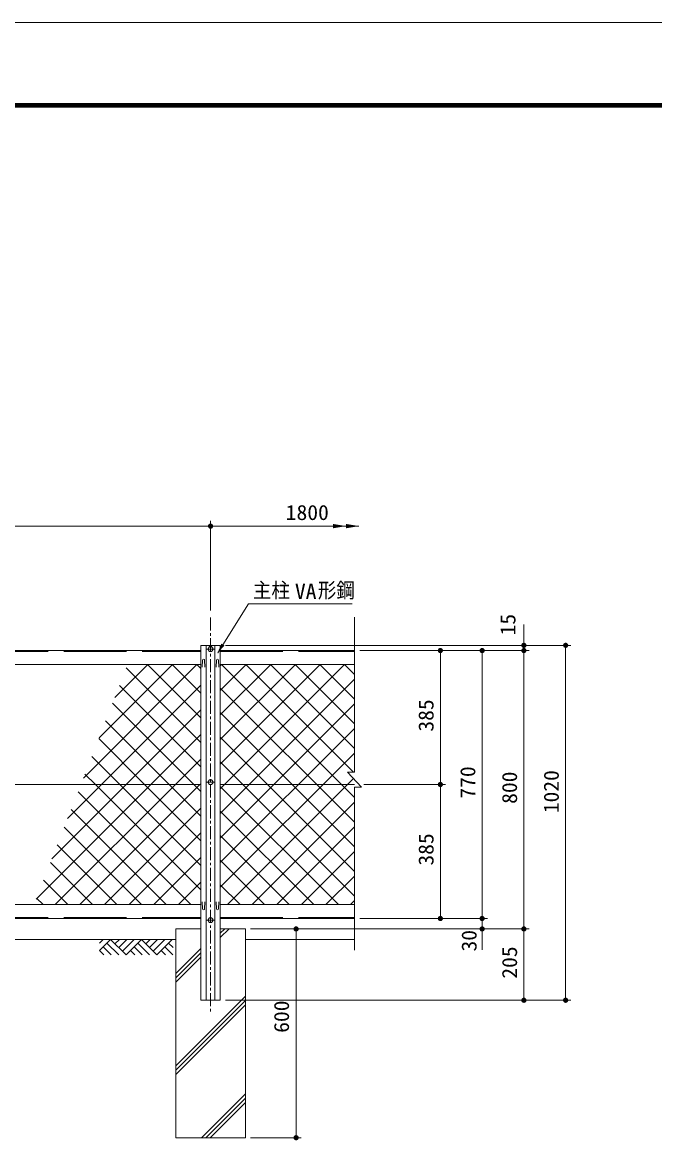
# Model space of a CAD drawing. Units: millimetres, scale not verified. Extents: x -4455 to 4455, y -3150 to 3150.
# Drawn here: x -2058 to -240, y -66 to 3150 of the extents above; entities that cross this region are included whole.
import ezdxf
from ezdxf.enums import TextEntityAlignment as Align

# ---------------------------------------------------------------- set-up
doc = ezdxf.new("R2010")
doc.units = ezdxf.units.MM
doc.header["$LTSCALE"] = 30
doc.linetypes.add('DASHED', pattern=[7.5, 6, -1.5])
doc.linetypes.add('USER1', pattern=[2, 1.25, -0.25, 0.25, -0.25])
for name, color, linetype, lineweight in [('0-1_SUNPOU', 1, 'Continuous', 18), ('0-3_6文字', 7, 'Continuous', 9), ('0-4_4基礎', 4, 'Continuous', 18), ('0-5_0', 1, 'Continuous', 18), ('0-6_5寸法', 1, 'Continuous', 18), ('0-7_1部材', 7, 'Continuous', 9), ('0-8_GL', 7, 'Continuous', 9), ('0-9_中心線', 1, 'USER1', 18), ('0-A_8部品', 7, 'Continuous', 18), ('0-B_2網', 4, 'Continuous', 18), ('0-E_D-TTL', 7, 'Continuous', 9)]:
    doc.layers.add(name, color=color, linetype=linetype, lineweight=lineweight)
doc.styles.add('ＭＳ ゴシック', font='')
doc.styles.get('ＭＳ ゴシック').set_extended_font_data('MS Gothic')

# ---------------------------------------------------------------- blocks, each defined once
blk = doc.blocks.new('M1')
at = {"layer": '0-1_SUNPOU'}
blk.add_line((-7.5, 0), (-57.86, 0), dxfattribs=at)
for points in [[(0, 0), (-7.5, 0), (-7.44, 0.94)], [(0, 0), (-7.44, -0.94), (-7.5, 0)], [(0, 0), (-7.44, 0.94), (-7.26, 1.87)], [(0, 0), (-7.26, -1.87), (-7.44, -0.94)], [(0, 0), (-7.26, 1.87), (-6.97, 2.76)], [(0, 0), (-6.97, -2.76), (-7.26, -1.87)], [(0, 0), (-6.97, 2.76), (-6.57, 3.61)], [(0, 0), (-6.57, -3.61), (-6.97, -2.76)], [(0, 0), (-6.57, 3.61), (-6.07, 4.41)], [(0, 0), (-6.07, -4.41), (-6.57, -3.61)], [(0, 0), (-6.07, 4.41), (-5.47, 5.13)], [(0, 0), (-5.47, -5.13), (-6.07, -4.41)], [(0, 0), (-5.47, 5.13), (-4.78, 5.78)], [(0, 0), (-4.78, -5.78), (-5.47, -5.13)], [(0, 0), (-4.78, 5.78), (-4.02, 6.33)], [(0, 0), (-4.02, -6.33), (-4.78, -5.78)], [(0, 0), (-4.02, 6.33), (-3.19, 6.79)], [(0, 0), (-3.19, -6.79), (-4.02, -6.33)], [(0, 0), (-3.19, 6.79), (-2.32, 7.13)], [(0, 0), (-2.32, -7.13), (-3.19, -6.79)], [(0, 0), (-2.32, 7.13), (-1.41, 7.37)], [(0, 0), (-1.41, -7.37), (-2.32, -7.13)], [(0, 0), (-1.41, 7.37), (-0.47, 7.49)], [(0, 0), (-0.47, -7.49), (-1.41, -7.37)], [(0, 0), (-0.47, 7.49), (0.47, 7.49)], [(0, 0), (0.47, -7.49), (-0.47, -7.49)], [(0, 0), (0.47, 7.49), (1.41, 7.37)], [(0, 0), (1.41, 7.37), (2.32, 7.13)], [(0, 0), (2.32, 7.13), (3.19, 6.79)], [(0, 0), (3.19, 6.79), (4.02, 6.33)], [(0, 0), (4.02, 6.33), (4.78, 5.78)], [(0, 0), (4.78, 5.78), (5.47, 5.13)], [(0, 0), (5.47, 5.13), (6.07, 4.41)], [(0, 0), (6.07, 4.41), (6.57, 3.61)], [(0, 0), (6.57, 3.61), (6.97, 2.76)], [(0, 0), (6.97, 2.76), (7.26, 1.87)], [(0, 0), (7.26, 1.87), (7.44, 0.94)], [(0, 0), (7.44, 0.94), (7.5, 0)], [(0, 0), (1.41, -7.37), (0.47, -7.49)], [(0, 0), (2.32, -7.13), (1.41, -7.37)], [(0, 0), (3.19, -6.79), (2.32, -7.13)], [(0, 0), (4.02, -6.33), (3.19, -6.79)], [(0, 0), (4.78, -5.78), (4.02, -6.33)], [(0, 0), (5.47, -5.13), (4.78, -5.78)], [(0, 0), (6.07, -4.41), (5.47, -5.13)], [(0, 0), (6.57, -3.61), (6.07, -4.41)], [(0, 0), (6.97, -2.76), (6.57, -3.61)], [(0, 0), (7.26, -1.87), (6.97, -2.76)], [(0, 0), (7.44, -0.94), (7.26, -1.87)], [(0, 0), (7.5, 0), (7.44, -0.94)]]:
    blk.add_solid(points, dxfattribs=at)
blk = doc.blocks.new('GL-マーク')
at = {"layer": '0-5_0'}
for p, q in [((-418.12, -21.21), (-396.91, 0)), ((-418.12, -63.64), (-354.48, 0)), ((-354.48, 0), (-265.86, -88.62)), ((-304.52, 0), (-329.5, -24.98)), ((-262.09, 0), (-308.29, -46.2)), ((-219.67, 0), (-287.08, -67.41)), ((-177.24, 0), (-265.86, -88.62)), ((-177.24, 0), (-88.62, -88.62)), ((-127.28, 0), (-152.26, -24.98)), ((-84.85, 0), (-131.05, -46.19)), ((-42.43, 0), (-109.83, -67.41)), ((0, 0), (-88.62, -88.62)), ((-418.12, -63.64), (-393.14, -88.62)), ((-396.91, -42.43), (-350.71, -88.62)), ((-375.7, -21.21), (-308.29, -88.62)), ((-240.88, -63.64), (-215.9, -88.62)), ((-219.67, -42.43), (-173.47, -88.62)), ((-198.45, -21.21), (-131.05, -88.62)), ((-38.66, -88.62), (-63.64, -63.64)), ((3.77, -88.62), (-42.43, -42.43)), ((4.99, -47.42), (-21.21, -21.21))]:
    blk.add_line(p, q, dxfattribs=at)

msp = doc.modelspace()

# ---------------------------------------------------------------- linework, layer by layer
at = {"layer": '0-3_6文字'}
msp.add_lwpolyline([(-1110.04, 1479.1), (-1407.72, 1479.1), (-1496.04, 1338.47)], dxfattribs=at)
msp.add_solid([(-1497.1, 1336.78), (-1485.56, 1364.95), (-1476.73, 1359.41)], dxfattribs=at)
at = {"layer": '0-4_4基礎', "color": 7, "lineweight": 9}
for p, q in [((-1616.68, 544.92), (-1616.68, -55.08)), ((-1616.68, 544.92), (-1544.68, 544.92)), ((-1488.68, 544.92), (-1416.68, 544.92)), ((-1416.68, 544.92), (-1416.68, -55.08)), ((-1616.68, -55.08), (-1416.68, -55.08))]:
    msp.add_line(p, q, dxfattribs=at)
at = {"layer": '0-4_4基礎'}
for p, q in [((-1488.68, 519.8), (-1463.56, 544.92)), ((-1488.68, 532.3), (-1476.06, 544.92)), ((-1488.68, 544.8), (-1488.56, 544.92)), ((-1616.68, 416.8), (-1544.68, 488.8)), ((-1616.68, 404.3), (-1544.68, 476.3)), ((-1616.68, 391.8), (-1544.68, 463.8)), ((-1616.68, 151.46), (-1416.68, 351.46)), ((-1616.68, 138.96), (-1416.68, 338.96)), ((-1616.68, 126.46), (-1416.68, 326.46)), ((-1543.01, -55.08), (-1416.68, 71.26)), ((-1530.51, -55.08), (-1416.68, 58.76)), ((-1518.01, -55.08), (-1416.68, 46.26))]:
    msp.add_line(p, q, dxfattribs=at)
at = {"layer": '0-6_5寸法'}
for p, q in [((-616.14, 1389.92), (-616.14, 1419.92)), ((-1473.68, 1359.92), (-481.14, 1359.92)), ((-1473.68, 1359.92), (-601.14, 1359.92)), ((-616.14, 1344.92), (-616.14, 1359.92)), ((-1087.97, 1344.92), (-601.14, 1344.92)), ((-1087.97, 1344.92), (-721.14, 1344.92)), ((-1087.97, 1344.92), (-601.14, 1344.92)), ((-1087.97, 1344.92), (-841.14, 1344.92)), ((-496.14, 369.92), (-496.14, 1329.92)), ((-856.14, 989.92), (-856.14, 1314.92)), ((-736.14, 1314.92), (-736.14, 604.92)), ((-616.14, 1314.92), (-616.14, 574.92)), ((-616.14, 1314.92), (-616.14, 1284.92)), ((-1075.84, 959.92), (-841.14, 959.92)), ((-1075.84, 959.92), (-841.14, 959.92)), ((-856.14, 929.92), (-856.14, 604.92)), ((-736.14, 604.92), (-736.14, 634.92)), ((-1087.97, 574.92), (-721.14, 574.92)), ((-1087.97, 574.92), (-721.14, 574.92)), ((-1087.97, 574.92), (-841.14, 574.92)), ((-736.14, 574.92), (-736.14, 544.92)), ((-1401.68, 544.92), (-601.14, 544.92)), ((-1401.68, 544.92), (-601.14, 544.92)), ((-1401.68, 544.92), (-721.14, 544.92)), ((-1401.68, 544.92), (-1255.85, 544.92)), ((-1270.85, -25.08), (-1270.85, 514.92)), ((-736.14, 514.92), (-736.14, 484.92)), ((-616.14, 514.92), (-616.14, 369.92)), ((-1473.68, 339.92), (-481.14, 339.92)), ((-1473.68, 339.92), (-601.14, 339.92)), ((-1401.68, -55.08), (-1255.85, -55.08))]:
    msp.add_line(p, q, dxfattribs=at)
at = {"layer": '0-7_1部材', "color": 1, "lineweight": 18}
for p, q in [((-1516.68, 1460.18), (-1516.68, 1717.54)), ((-3286.68, 1702.54), (-1546.68, 1702.54)), ((-1512.25, 1702.54), (-1090.1, 1702.54)), ((-1127.6, 1702.54), (-1263.48, 1702.54))]:
    msp.add_line(p, q, dxfattribs=at)
at = {"layer": '0-7_1部材', "color": 4, "lineweight": 18}
for p, q in [((-1102.97, 1440.56), (-1102.97, 995.78)), ((-1122.97, 995.78), (-1082.97, 952.7)), ((-1102.97, 995.78), (-1122.97, 995.78)), ((-1102.97, 952.7), (-1102.97, 483.49)), ((-1102.97, 952.7), (-1082.97, 952.7))]:
    msp.add_line(p, q, dxfattribs=at)
at = {"layer": '0-7_1部材'}
for p, q in [((-1544.68, 1359.92), (-1544.68, 339.92)), ((-1544.68, 1359.92), (-1488.68, 1359.92)), ((-1488.68, 1359.92), (-1488.68, 339.92)), ((-3288.68, 1344.92), (-1544.68, 1344.92)), ((-1488.68, 1344.92), (-1102.97, 1344.92)), ((-3288.68, 1304.92), (-1544.68, 1304.92)), ((-1488.68, 1304.92), (-1102.97, 1304.92)), ((-3288.68, 959.92), (-1544.68, 959.92)), ((-1488.68, 959.92), (-1102.97, 959.92)), ((-3288.68, 614.92), (-1544.68, 614.92)), ((-1488.68, 614.92), (-1102.97, 614.92)), ((-3288.68, 574.92), (-1544.68, 574.92)), ((-1488.68, 574.92), (-1102.97, 574.92)), ((-1544.68, 339.92), (-1488.68, 339.92))]:
    msp.add_line(p, q, dxfattribs=at)
at = {"layer": '0-7_1部材', "color": 3, "lineweight": 18}
for p, q in [((-1529.18, 1359.92), (-1529.18, 339.92)), ((-1504.18, 1359.92), (-1504.18, 339.92)), ((-1540.43, 1296.87), (-1539.68, 1317.37)), ((-1532.93, 1296.87), (-1533.68, 1317.37)), ((-1500.43, 1296.87), (-1499.68, 1317.37)), ((-1492.93, 1296.87), (-1493.68, 1317.37)), ((-1540.43, 622.97), (-1539.68, 602.47)), ((-1532.93, 622.97), (-1533.68, 602.47)), ((-1500.43, 622.97), (-1499.68, 602.47)), ((-1492.93, 622.97), (-1493.68, 602.47))]:
    msp.add_line(p, q, dxfattribs=at)
at = {"layer": '0-7_1部材', "color": 1, "linetype": 'DASHED', "lineweight": 18}
for p, q in [((-3288.68, 1341.92), (-1544.68, 1341.92)), ((-1488.68, 1341.92), (-1102.97, 1341.92)), ((-3288.68, 577.92), (-1544.68, 577.92)), ((-1488.68, 577.92), (-1102.97, 577.92))]:
    msp.add_line(p, q, dxfattribs=at)
at = {"layer": '0-7_1部材', "color": 3, "lineweight": 18}
for centre, start, end in [((-1536.68, 1317.37), 0, 180), ((-1496.68, 1317.37), 0, 180), ((-1536.68, 602.47), 180, 0), ((-1496.68, 602.47), 180, 0)]:
    msp.add_arc(centre, 3, start, end, dxfattribs=at)
at = {"layer": '0-7_1部材', "color": 1}
for points in [[(-1165.1, 1708.79), (-1127.6, 1702.54), (-1165.1, 1696.29)], [(-1127.6, 1708.79), (-1090.1, 1702.54), (-1127.6, 1696.29)]]:
    msp.add_solid(points, dxfattribs=at)
at = {"layer": '0-8_GL'}
for p, q in [((-3216.68, 514.92), (-1616.68, 514.92)), ((-1416.68, 514.92), (-1102.97, 514.92))]:
    msp.add_line(p, q, dxfattribs=at)
at = {"layer": '0-9_中心線'}
msp.add_line((-1516.68, 1440.18), (-1516.68, 300.94), dxfattribs=at)
at = {"layer": '0-A_8部品', "color": 1, "linetype": 'USER1'}
for p, q in [((-1530.11, 1349.37), (-1503.23, 1349.37)), ((-1530.12, 966.35), (-1503.23, 966.35)), ((-1530.11, 570.47), (-1503.23, 570.47))]:
    msp.add_line(p, q, dxfattribs=at)
at = {"layer": '0-A_8部品', "color": 3}
for p, q in [((-1522.1, 1345.19), (-1522.93, 1345.19)), ((-1511.25, 1345.19), (-1510.43, 1345.19))]:
    msp.add_line(p, q, dxfattribs=at)
for points in [[(-1508.84, 1349.37), (-1512.76, 1356.16), (-1520.6, 1356.16), (-1524.52, 1349.37), (-1520.6, 1342.58), (-1512.76, 1342.58)], [(-1508.84, 966.35), (-1512.76, 973.14), (-1520.6, 973.14), (-1524.52, 966.35), (-1520.6, 959.56), (-1512.76, 959.56)], [(-1508.84, 570.47), (-1512.76, 563.68), (-1520.6, 563.68), (-1524.52, 570.47), (-1520.6, 577.26), (-1512.76, 577.26)]]:
    msp.add_lwpolyline(points, close=True, dxfattribs=at)
for centre in [(-1516.68, 1349.37), (-1516.68, 966.35), (-1516.68, 570.47)]:
    msp.add_circle(centre, 6.8, dxfattribs=at)
at = {"layer": '0-B_2網'}
for p, q in [((-1882.32, 978.25), (-1555.65, 1304.92)), ((-1837.22, 1094.06), (-1626.36, 1304.92)), ((-1792.11, 1209.88), (-1697.07, 1304.92)), ((-1544.68, 1081.09), (-1758.86, 1295.27)), ((-1544.68, 1151.8), (-1697.8, 1304.92)), ((-1544.68, 1222.51), (-1627.09, 1304.92)), ((-1544.68, 1293.22), (-1556.38, 1304.92)), ((-1488.68, 1301.19), (-1484.94, 1304.92)), ((-1488.68, 1230.48), (-1414.23, 1304.92)), ((-1488.68, 1159.76), (-1343.52, 1304.92)), ((-1488.68, 1089.05), (-1272.81, 1304.92)), ((-1488.68, 1018.34), (-1202.1, 1304.92)), ((-1488.68, 947.63), (-1131.39, 1304.92)), ((-1102.97, 922.23), (-1485.66, 1304.92)), ((-1105.81, 995.78), (-1414.95, 1304.92)), ((-1102.97, 1063.65), (-1344.24, 1304.92)), ((-1102.97, 1134.36), (-1273.53, 1304.92)), ((-1102.97, 1205.07), (-1202.82, 1304.92)), ((-1102.97, 1275.78), (-1132.11, 1304.92)), ((-1488.68, 876.92), (-1102.97, 1262.62)), ((-1829.94, 959.92), (-1544.68, 1245.19)), ((-1544.68, 1010.38), (-1778.68, 1244.38)), ((-1102.97, 851.52), (-1488.68, 1237.22)), ((-1564.93, 959.92), (-1798.5, 1193.49)), ((-1488.68, 806.21), (-1102.97, 1191.91)), ((-1759.23, 959.92), (-1544.68, 1174.48)), ((-1102.97, 780.81), (-1488.68, 1166.51)), ((-1635.64, 959.92), (-1818.32, 1142.6)), ((-1688.52, 959.92), (-1544.68, 1103.76)), ((-1488.68, 735.5), (-1102.97, 1121.2)), ((-1102.97, 710.1), (-1488.68, 1095.8)), ((-1706.35, 959.92), (-1838.14, 1091.71)), ((-1777.06, 959.92), (-1857.96, 1040.82)), ((-1617.81, 959.92), (-1544.68, 1033.05)), ((-1488.68, 664.79), (-1102.97, 1050.49)), ((-1102.97, 639.39), (-1488.68, 1025.09)), ((-1467.83, 614.92), (-1105.64, 977.11)), ((-2017.64, 630.8), (-1688.52, 959.92)), ((-1972.54, 746.61), (-1759.23, 959.92)), ((-1962.81, 614.92), (-1617.81, 959.92)), ((-1927.43, 862.43), (-1829.94, 959.92)), ((-1573.48, 614.92), (-1897.6, 939.03)), ((-1892.1, 614.92), (-1547.1, 959.92)), ((-1544.68, 727.53), (-1777.06, 959.92)), ((-1544.68, 798.25), (-1706.35, 959.92)), ((-1544.68, 868.96), (-1635.64, 959.92)), ((-1544.68, 939.67), (-1564.93, 959.92)), ((-1547.1, 959.92), (-1544.68, 962.34)), ((-1149.22, 614.92), (-1488.68, 954.38)), ((-1397.12, 614.92), (-1102.97, 909.07)), ((-1644.19, 614.92), (-1917.42, 888.14)), ((-1821.39, 614.92), (-1544.68, 891.63)), ((-1219.93, 614.92), (-1488.68, 883.67)), ((-1714.9, 614.92), (-1937.24, 837.25)), ((-1326.41, 614.92), (-1102.97, 838.36)), ((-1750.68, 614.92), (-1544.68, 820.92)), ((-1290.64, 614.92), (-1488.68, 812.96)), ((-1785.61, 614.92), (-1957.06, 786.36)), ((-1679.97, 614.92), (-1544.68, 750.21)), ((-1361.35, 614.92), (-1488.68, 742.25)), ((-1255.7, 614.92), (-1102.97, 767.65)), ((-1856.32, 614.92), (-1976.88, 735.47)), ((-1927.04, 614.92), (-1996.7, 684.58)), ((-1609.26, 614.92), (-1544.68, 679.5)), ((-1184.99, 614.92), (-1102.97, 696.94)), ((-1432.06, 614.92), (-1488.68, 671.53)), ((-1997.75, 614.92), (-2016.52, 633.69)), ((-1114.28, 614.92), (-1102.97, 626.23))]:
    msp.add_line(p, q, dxfattribs=at)
msp.add_lwpolyline([(-1544.68, 656.82), (-1847.77, 959.92), (-1877.78, 989.93)], dxfattribs=at)
at = {"layer": '0-E_D-TTL', "color": 2, "lineweight": 18}
msp.add_lwpolyline([(-4454.85, 3150.21), (4454.85, 3150.21), (4454.85, -3150.21), (-4454.85, -3150.21)], close=True, dxfattribs=at)
at = {"layer": '0-E_D-TTL'}
for points in [[(-4168.47, 2916.87), (4168.47, 2916.87), (4168.47, -2916.87), (-4168.47, -2916.87)], [(-4165.81, 2914.21), (4165.81, 2914.21), (4165.81, -2914.21), (-4165.81, -2914.21)], [(-4163.16, 2911.56), (4163.16, 2911.56), (4163.16, -2911.56), (-4163.16, -2911.56)], [(-4160.51, 2908.91), (4160.51, 2908.91), (4160.51, -2908.91), (-4160.51, -2908.91)], [(-4157.86, 2906.26), (4157.86, 2906.26), (4157.86, -2906.26), (-4157.86, -2906.26)]]:
    msp.add_lwpolyline(points, close=True, dxfattribs=at)

# ---------------------------------------------------------------- block references
at = {"layer": '0-6_5寸法'}
for p, rotation in [((-616.14, 1359.92), 270), ((-856.14, 1344.92), 90), ((-736.14, 1344.92), 90), ((-616.14, 1344.92), 90), ((-616.14, 1344.92), 90), ((-496.14, 1359.92), 90), ((-856.14, 959.92), 270), ((-856.14, 959.92), 90), ((-856.14, 574.92), 270), ((-736.14, 574.92), 270), ((-736.14, 574.92), 270), ((-616.14, 544.92), 270), ((-1270.85, 544.92), 90), ((-736.14, 544.92), 90), ((-616.14, 544.92), 90), ((-616.14, 339.92), 270), ((-496.14, 339.92), 270), ((-1270.85, -55.08), 270)]:
    msp.add_blockref('M1', p, dxfattribs=dict(at, rotation=rotation))
at = {"layer": '0-7_1部材'}
msp.add_blockref('M1', (-1516.68, 1702.54), dxfattribs=at)
at = {"layer": '0-8_GL', "xscale": 0.5, "yscale": 0.5}
msp.add_blockref('GL-マーク', (-1626.57, 514.92), dxfattribs=at)

# ---------------------------------------------------------------- texts
at = {"layer": '0-6_5寸法', "color": 3, "style": 'ＭＳ ゴシック', "width": 1.05}
for s, p in [('15', (-627.39, 1388.45)), ('385', (-862.81, 1111.92)), ('770', (-742.81, 919.42)), ('1020', (-502.81, 877.42)), ('800', (-622.81, 904.42)), ('385', (-862.81, 726.92)), ('30', (-739.1, 480.03)), ('205', (-622.81, 401.92)), ('600', (-1278.19, 246.39))]:
    msp.add_text(s, height=43.33, rotation=90, dxfattribs=at).set_placement(p, align=Align.BOTTOM_LEFT)
at = {"layer": '0-7_1部材', "color": 3, "style": 'ＭＳ ゴシック'}
for s, width, p in [('1800', 1.05, (-1300.56, 1707.08)), ('主柱', 0.9, (-1395, 1483.46)), ('形鋼', 0.9, (-1208.53, 1483.46)), ('VA', 1.05, (-1274.22, 1480.42))]:
    msp.add_text(s, height=43.33, dxfattribs=dict(at, width=width)).set_placement(p, align=Align.BOTTOM_LEFT)

doc.saveas('drawing.dxf')
